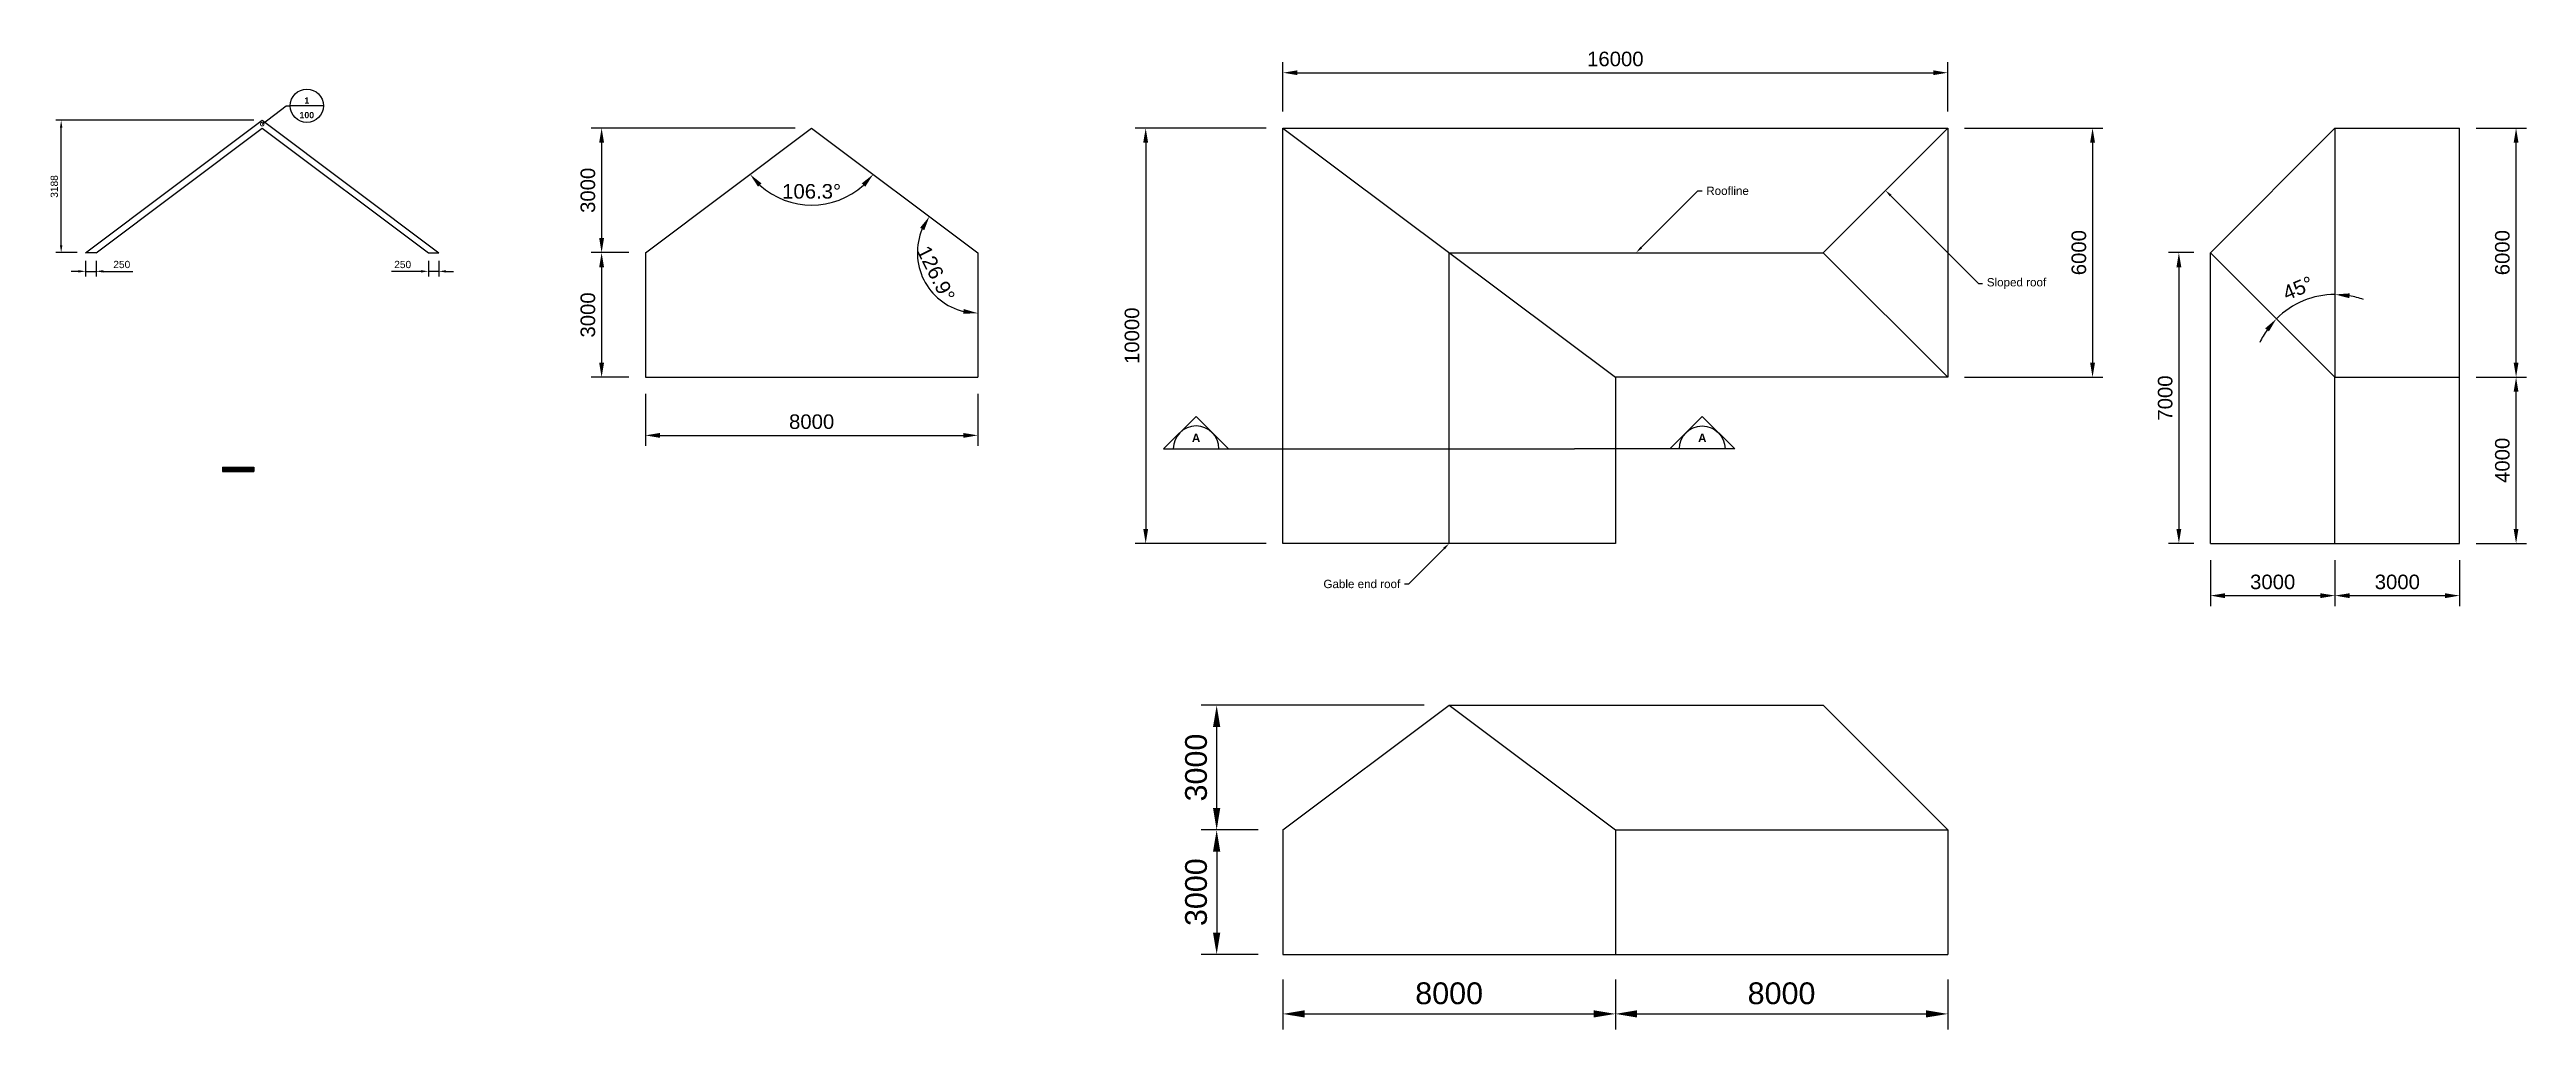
# Model space of a CAD drawing. Header units: millimetres. Extents: x -9839 to 49774, y 3421 to 27013.
import ezdxf
from ezdxf import colors
from ezdxf.entities.mleader import LeaderData, LeaderLine
from ezdxf.enums import TextEntityAlignment as Align
from ezdxf.math import Vec2, Vec3

# ---------------------------------------------------------------- set-up
doc = ezdxf.new("R2010")
doc.units = ezdxf.units.MM
doc.layers.get('defpoints').update_dxf_attribs({"color": 1})
for name, color, linetype in [('MODEL_Details', 90, 'Continuous'), ('MODEL_Dimensions', 1, 'Continuous'), ('MODEL_House', 130, 'Continuous'), ('MODEL_Sections', 20, 'Continuous'), ('MODEL_Text', 1, 'Continuous')]:
    doc.layers.add(name, color=color, linetype=linetype)
doc.styles.add('Section_MODEL_200mm', font='arialbd.ttf', dxfattribs={"height": 200})
doc.styles.get("Standard").update_dxf_attribs({"font": 'arial.ttf'})
doc.dimstyles.new('MODEL-Dims_ANNO', dxfattribs={"dimtxt": 3.5, "dimasz": 3.5, "dimexe": 2.5, "dimexo": 4, "dimgap": 1.5, "dimtad": 1, "dimdec": 0, "dimdsep": 46, "dimtxsty": 'Standard', "dimcen": 0, "dimclrd": 256, "dimclre": 256, "dimclrt": 256, "dimadec": 1, "dimazin": 2, "dimtfac": 1, "dimtdec": 0, "dimtmove": 0, "dimatfit": 3, "dimfxl": 1, "dimlwd": -1, "dimlwe": -1, "dimarcsym": 0})

# ---------------------------------------------------------------- blocks, each defined once
blk = doc.blocks.new('Section Marker')
for p, q in [((-3857, 0), (-3074, 782)), ((-3074, 782), (-2292, 0)), ((-3857, 0), (0, 0))]:
    blk.add_line(p, q)
blk.add_arc((-3074, 0), 550, 0, 180)
at = {"style": 'Section_MODEL_200mm'}
blk.add_attdef('SECTMARKER', text='', height=200, dxfattribs=at).set_placement((-3074, 263), align=Align.MIDDLE_CENTER)
blk = doc.blocks.new('_DetailCallout')
at = {"color": 0, "linetype": 'ByBlock', "lineweight": -2, "transparency": 16777216}
blk.add_line((8, 0), (-8, 0), dxfattribs=at)
blk.add_circle((0, 0), 8, dxfattribs=at)
at = {"layer": 'MODEL_Details', "color": 0, "transparency": 16777216, "style": 'Section_MODEL_200mm'}
for tag, p in [('VIEWNUMBER', (0, 1)), ('SHEETNUMBER', (0, -6))]:
    blk.add_attdef(tag, text='', height=3, dxfattribs=at).set_placement(p, align=Align.CENTER)
blk = doc.blocks.new('_DotSmall')
at = {"color": 0, "linetype": 'ByBlock', "const_width": 0.5}
blk.add_lwpolyline([(-0.0625, 0, 1), (0.0625, 0, 1)], format="xyb", close=True, dxfattribs=at)
blk = doc.blocks.new('*T5')
at = {"layer": 'MODEL_Text', "color": 0, "linetype": 'ByBlock', "lineweight": -2, "transparency": 16777216}
for p, q in [((0, 0), (750, 0)), ((0, 0), (0, -101)), ((750, 0), (750, -101)), ((0, -30), (750, -30)), ((0, -53), (750, -53)), ((0, -69), (750, -69)), ((0, -85), (750, -85)), ((0, -101), (750, -101)), ((250, -30), (250, -101)), ((500, -30), (500, -101))]:
    blk.add_line(p, q, dxfattribs=at)
at = {"layer": 'MODEL_Text', "transparency": 16777216, "attachment_point": 5}
for s, insert, char_height, width in [('Detail Name', (125, -42), 10, 240), ('Details List', (375, -15), 15, 740), ('View No.', (375, -42), 10, 240), ('Sheet No.', (625, -42), 10, 240)]:
    blk.add_mtext(s, dxfattribs=dict(at, insert=insert, char_height=char_height, width=width))
at = {"layer": 'MODEL_Text', "color": 0, "transparency": 16777216, "char_height": 4.5, "width": 240, "attachment_point": 5}
for s, insert in [('Roof Apex', (125, -61)), ('1', (375, -61)), ('100', (625, -61))]:
    blk.add_mtext(s, dxfattribs=dict(at, insert=insert))
blk = doc.blocks.new('*D6')
at = {"layer": 'defpoints', "color": 0}
for p in [(-8970, 22123), (-8720, 22123), (-8720, 21673)]:
    blk.add_point(p, dxfattribs=at)
at = {"layer": 'MODEL_Dimensions'}
for p, q in [((-9145, 21673), (-9320, 21673)), ((-8970, 21923), (-8970, 21548)), ((-8970, 21673), (-8720, 21673)), ((-8720, 21923), (-8720, 21548)), ((-8545, 21673), (-7831, 21673))]:
    blk.add_line(p, q, dxfattribs=at)
for points in [[(-9145, 21702), (-9145, 21644), (-8970, 21673)], [(-8545, 21702), (-8545, 21644), (-8720, 21673)]]:
    blk.add_solid(points, dxfattribs=at)
at = {"layer": 'MODEL_Dimensions', "insert": (-8100, 21837), "char_height": 175, "attachment_point": 5}
blk.add_mtext('250', dxfattribs=at)
blk = doc.blocks.new('*D7')
at = {"layer": 'defpoints', "color": 0}
for p in [(-720, 22123), (-470, 22123), (-720, 21673)]:
    blk.add_point(p, dxfattribs=at)
at = {"layer": 'MODEL_Dimensions'}
for p, q in [((-895, 21673), (-1609, 21673)), ((-720, 21923), (-720, 21548)), ((-470, 21673), (-720, 21673)), ((-470, 21923), (-470, 21548)), ((-295, 21673), (-120, 21673))]:
    blk.add_line(p, q, dxfattribs=at)
for points in [[(-895, 21702), (-895, 21644), (-720, 21673)], [(-295, 21702), (-295, 21644), (-470, 21673)]]:
    blk.add_solid(points, dxfattribs=at)
at = {"layer": 'MODEL_Dimensions', "insert": (-1339, 21837), "char_height": 175, "attachment_point": 5}
blk.add_mtext('250', dxfattribs=at)
blk = doc.blocks.new('*D8')
at = {"layer": 'defpoints', "color": 0}
for p in [(-9559, 25310), (-4720, 25310), (-8970, 22123)]:
    blk.add_point(p, dxfattribs=at)
at = {"layer": 'MODEL_Dimensions'}
for p, q in [((-4920, 25310), (-9684, 25310)), ((-9559, 22298), (-9559, 25135)), ((-9170, 22123), (-9684, 22123))]:
    blk.add_line(p, q, dxfattribs=at)
for points in [[(-9588, 25135), (-9530, 25135), (-9559, 25310)], [(-9588, 22298), (-9530, 22298), (-9559, 22123)]]:
    blk.add_solid(points, dxfattribs=at)
at = {"layer": 'MODEL_Dimensions', "insert": (-9724, 23716), "char_height": 175, "attachment_point": 5, "rotation": 90}
blk.add_mtext('3188', dxfattribs=at)
blk = doc.blocks.new('*D20')
at = {"layer": 'defpoints', "color": 0, "transparency": 16777216}
for p in [(35846, 26455), (19846, 25123), (35846, 25123)]:
    blk.add_point(p, dxfattribs=at)
at = {"layer": 'MODEL_Dimensions', "transparency": 16777216}
for p, q in [((19846, 25523), (19846, 26705)), ((20196, 26455), (35496, 26455)), ((35846, 25523), (35846, 26705))]:
    blk.add_line(p, q, dxfattribs=at)
for points in [[(20196, 26513), (20196, 26397), (19846, 26455)], [(35496, 26513), (35496, 26397), (35846, 26455)]]:
    blk.add_solid(points, dxfattribs=at)
at = {"layer": 'MODEL_Dimensions', "transparency": 16777216, "insert": (27846, 26784), "char_height": 350, "attachment_point": 5}
blk.add_mtext('16000', dxfattribs=at)
blk = doc.blocks.new('*D21')
at = {"layer": 'defpoints', "color": 0, "transparency": 16777216}
for p in [(19846, 25123), (16543, 15123), (19846, 15123)]:
    blk.add_point(p, dxfattribs=at)
at = {"layer": 'MODEL_Dimensions', "transparency": 16777216}
for p, q in [((19446, 25123), (16293, 25123)), ((16543, 24773), (16543, 15473)), ((19446, 15123), (16293, 15123))]:
    blk.add_line(p, q, dxfattribs=at)
for points in [[(16484, 24773), (16601, 24773), (16543, 25123)], [(16484, 15473), (16601, 15473), (16543, 15123)]]:
    blk.add_solid(points, dxfattribs=at)
at = {"layer": 'MODEL_Dimensions', "transparency": 16777216, "insert": (16214, 20123), "char_height": 350, "attachment_point": 5, "rotation": 90}
blk.add_mtext('10000', dxfattribs=at)
blk = doc.blocks.new('*D22')
at = {"layer": 'defpoints', "color": 0, "transparency": 16777216}
for p in [(35846, 25123), (35846, 19123), (39331, 19123)]:
    blk.add_point(p, dxfattribs=at)
at = {"layer": 'MODEL_Dimensions', "transparency": 16777216}
for p, q in [((36246, 25123), (39581, 25123)), ((39331, 24773), (39331, 19473)), ((36246, 19123), (39581, 19123))]:
    blk.add_line(p, q, dxfattribs=at)
for points in [[(39273, 24773), (39390, 24773), (39331, 25123)], [(39273, 19473), (39390, 19473), (39331, 19123)]]:
    blk.add_solid(points, dxfattribs=at)
at = {"layer": 'MODEL_Dimensions', "transparency": 16777216, "insert": (39003, 22123), "char_height": 350, "attachment_point": 5, "rotation": 90}
blk.add_mtext('6000', dxfattribs=at)
blk = doc.blocks.new('*D23')
at = {"layer": 'defpoints', "color": 0, "transparency": 16777216}
for p in [(42166, 22123), (41409, 15123), (42166, 15123)]:
    blk.add_point(p, dxfattribs=at)
at = {"layer": 'MODEL_Dimensions', "transparency": 16777216}
for p, q in [((41766, 22123), (41159, 22123)), ((41409, 21773), (41409, 15473)), ((41766, 15123), (41159, 15123))]:
    blk.add_line(p, q, dxfattribs=at)
for points in [[(41350, 21773), (41467, 21773), (41409, 22123)], [(41350, 15473), (41467, 15473), (41409, 15123)]]:
    blk.add_solid(points, dxfattribs=at)
at = {"layer": 'MODEL_Dimensions', "transparency": 16777216, "insert": (41080, 18623), "char_height": 350, "attachment_point": 5, "rotation": 90}
blk.add_mtext('7000', dxfattribs=at)
blk = doc.blocks.new('*D31')
at = {"layer": 'defpoints', "color": 0, "transparency": 16777216}
for p in [(19846, 5227), (27846, 5227), (27846, 3796)]:
    blk.add_point(p, dxfattribs=at)
at = {"layer": 'MODEL_Dimensions', "transparency": 16777216}
for p, q in [((19846, 4627), (19846, 3421)), ((27846, 4627), (27846, 3421)), ((20371, 3796), (27321, 3796))]:
    blk.add_line(p, q, dxfattribs=at)
for points in [[(20371, 3884), (20371, 3709), (19846, 3796)], [(27321, 3884), (27321, 3709), (27846, 3796)]]:
    blk.add_solid(points, dxfattribs=at)
at = {"layer": 'MODEL_Dimensions', "transparency": 16777216, "insert": (23846, 4289), "char_height": 525, "attachment_point": 5}
blk.add_mtext('8000', dxfattribs=at)
blk = doc.blocks.new('*D32')
at = {"layer": 'defpoints', "color": 0, "transparency": 16777216}
for p in [(27846, 5227), (35846, 5227), (35846, 3796)]:
    blk.add_point(p, dxfattribs=at)
at = {"layer": 'MODEL_Dimensions', "transparency": 16777216}
for p, q in [((27846, 4627), (27846, 3421)), ((35846, 4627), (35846, 3421)), ((28371, 3796), (35321, 3796))]:
    blk.add_line(p, q, dxfattribs=at)
for points in [[(28371, 3884), (28371, 3709), (27846, 3796)], [(35321, 3884), (35321, 3709), (35846, 3796)]]:
    blk.add_solid(points, dxfattribs=at)
at = {"layer": 'MODEL_Dimensions', "transparency": 16777216, "insert": (31846, 4289), "char_height": 525, "attachment_point": 5}
blk.add_mtext('8000', dxfattribs=at)
blk = doc.blocks.new('*D33')
at = {"layer": 'defpoints', "color": 0, "transparency": 16777216}
for p in [(19846, 8227), (18251, 5227), (19846, 5227)]:
    blk.add_point(p, dxfattribs=at)
at = {"layer": 'MODEL_Dimensions', "transparency": 16777216}
for p, q in [((19246, 8227), (17876, 8227)), ((18251, 7702), (18251, 5752)), ((19246, 5227), (17876, 5227))]:
    blk.add_line(p, q, dxfattribs=at)
for points in [[(18163, 7702), (18338, 7702), (18251, 8227)], [(18163, 5752), (18338, 5752), (18251, 5227)]]:
    blk.add_solid(points, dxfattribs=at)
at = {"layer": 'MODEL_Dimensions', "transparency": 16777216, "insert": (17757, 6727), "char_height": 525, "attachment_point": 5, "rotation": 90}
blk.add_mtext('3000', dxfattribs=at)
blk = doc.blocks.new('*D34')
at = {"layer": 'defpoints', "color": 0, "transparency": 16777216}
for p in [(18251, 11227), (23846, 11227), (19846, 8227)]:
    blk.add_point(p, dxfattribs=at)
at = {"layer": 'MODEL_Dimensions', "transparency": 16777216}
for p, q in [((23246, 11227), (17876, 11227)), ((18251, 8752), (18251, 10702)), ((19246, 8227), (17876, 8227))]:
    blk.add_line(p, q, dxfattribs=at)
for points in [[(18163, 10702), (18338, 10702), (18251, 11227)], [(18163, 8752), (18338, 8752), (18251, 8227)]]:
    blk.add_solid(points, dxfattribs=at)
at = {"layer": 'MODEL_Dimensions', "transparency": 16777216, "insert": (17757, 9727), "char_height": 525, "attachment_point": 5, "rotation": 90}
blk.add_mtext('3000', dxfattribs=at)
blk = doc.blocks.new('*D39')
at = {"layer": 'defpoints', "color": 0, "transparency": 16777216}
for p in [(42166, 15123), (45166, 15123), (45166, 13866)]:
    blk.add_point(p, dxfattribs=at)
at = {"layer": 'MODEL_Dimensions', "transparency": 16777216}
for p, q in [((42166, 14723), (42166, 13616)), ((45166, 14723), (45166, 13616)), ((42516, 13866), (44816, 13866))]:
    blk.add_line(p, q, dxfattribs=at)
for points in [[(42516, 13924), (42516, 13807), (42166, 13866)], [(44816, 13924), (44816, 13807), (45166, 13866)]]:
    blk.add_solid(points, dxfattribs=at)
at = {"layer": 'MODEL_Dimensions', "transparency": 16777216, "insert": (43666, 14194), "char_height": 350, "attachment_point": 5}
blk.add_mtext('3000', dxfattribs=at)
blk = doc.blocks.new('*D40')
at = {"layer": 'defpoints', "color": 0, "transparency": 16777216}
for p in [(45166, 15123), (48166, 15123), (48166, 13866)]:
    blk.add_point(p, dxfattribs=at)
at = {"layer": 'MODEL_Dimensions', "transparency": 16777216}
for p, q in [((45166, 14723), (45166, 13616)), ((48166, 14723), (48166, 13616)), ((45516, 13866), (47816, 13866))]:
    blk.add_line(p, q, dxfattribs=at)
for points in [[(45516, 13924), (45516, 13807), (45166, 13866)], [(47816, 13924), (47816, 13807), (48166, 13866)]]:
    blk.add_solid(points, dxfattribs=at)
at = {"layer": 'MODEL_Dimensions', "transparency": 16777216, "insert": (46666, 14194), "char_height": 350, "attachment_point": 5}
blk.add_mtext('3000', dxfattribs=at)
blk = doc.blocks.new('*D41')
at = {"layer": 'defpoints', "color": 0, "transparency": 16777216}
for p in [(48166, 19123), (49524, 19123), (48166, 15123)]:
    blk.add_point(p, dxfattribs=at)
at = {"layer": 'MODEL_Dimensions', "transparency": 16777216}
for p, q in [((48566, 19123), (49774, 19123)), ((49524, 15473), (49524, 18773)), ((48566, 15123), (49774, 15123))]:
    blk.add_line(p, q, dxfattribs=at)
for points in [[(49466, 18773), (49582, 18773), (49524, 19123)], [(49466, 15473), (49582, 15473), (49524, 15123)]]:
    blk.add_solid(points, dxfattribs=at)
at = {"layer": 'MODEL_Dimensions', "transparency": 16777216, "insert": (49195, 17123), "char_height": 350, "attachment_point": 5, "rotation": 90}
blk.add_mtext('4000', dxfattribs=at)
blk = doc.blocks.new('*D42')
at = {"layer": 'defpoints', "color": 0, "transparency": 16777216}
for p in [(48166, 25123), (49524, 25123), (48166, 19123)]:
    blk.add_point(p, dxfattribs=at)
at = {"layer": 'MODEL_Dimensions', "transparency": 16777216}
for p, q in [((48566, 25123), (49774, 25123)), ((49524, 19473), (49524, 24773)), ((48566, 19123), (49774, 19123))]:
    blk.add_line(p, q, dxfattribs=at)
for points in [[(49466, 24773), (49582, 24773), (49524, 25123)], [(49466, 19473), (49582, 19473), (49524, 19123)]]:
    blk.add_solid(points, dxfattribs=at)
at = {"layer": 'MODEL_Dimensions', "transparency": 16777216, "insert": (49195, 22123), "char_height": 350, "attachment_point": 5, "rotation": 90}
blk.add_mtext('6000', dxfattribs=at)
blk = doc.blocks.new('*D43')
at = {"layer": 'defpoints', "color": 0, "transparency": 16777216}
for p in [(45166, 25123), (42166, 22123), (44650, 21048), (45166, 19123), (45166, 19123)]:
    blk.add_point(p, dxfattribs=at)
at = {"layer": 'MODEL_Dimensions', "transparency": 16777216}
for start, end in [(90, 135), (69.85301, 79.92651), (145.07349, 155.14699)]:
    blk.add_arc((45166, 19123), 1993, start, end, dxfattribs=at)
for points in [[(45509, 21027), (45519, 21143), (45166, 21116)], [(43487, 20301), (43576, 20226), (43756, 20532)]]:
    blk.add_solid(points, dxfattribs=at)
at = {"layer": 'MODEL_Dimensions', "transparency": 16777216, "insert": (44277, 21267), "char_height": 350, "attachment_point": 5, "rotation": 22.5}
blk.add_mtext('45°', dxfattribs=at)
blk = doc.blocks.new('*D44')
at = {"layer": 'defpoints', "color": 0, "transparency": 16777216}
for p in [(4503, 19123), (12503, 19123), (12503, 17724)]:
    blk.add_point(p, dxfattribs=at)
at = {"layer": 'MODEL_Dimensions', "transparency": 16777216}
for p, q in [((4503, 18723), (4503, 17474)), ((12503, 18723), (12503, 17474)), ((4853, 17724), (12153, 17724))]:
    blk.add_line(p, q, dxfattribs=at)
for points in [[(4853, 17782), (4853, 17665), (4503, 17724)], [(12153, 17782), (12153, 17665), (12503, 17724)]]:
    blk.add_solid(points, dxfattribs=at)
at = {"layer": 'MODEL_Dimensions', "transparency": 16777216, "insert": (8503, 18052), "char_height": 350, "attachment_point": 5}
blk.add_mtext('8000', dxfattribs=at)
blk = doc.blocks.new('*D45')
at = {"layer": 'defpoints', "color": 0, "transparency": 16777216}
for p in [(4503, 22123), (3448, 19123), (4503, 19123)]:
    blk.add_point(p, dxfattribs=at)
at = {"layer": 'MODEL_Dimensions', "transparency": 16777216}
for p, q in [((4103, 22123), (3198, 22123)), ((3448, 21773), (3448, 19473)), ((4103, 19123), (3198, 19123))]:
    blk.add_line(p, q, dxfattribs=at)
for points in [[(3390, 21773), (3507, 21773), (3448, 22123)], [(3390, 19473), (3507, 19473), (3448, 19123)]]:
    blk.add_solid(points, dxfattribs=at)
at = {"layer": 'MODEL_Dimensions', "transparency": 16777216, "insert": (3119, 20623), "char_height": 350, "attachment_point": 5, "rotation": 90}
blk.add_mtext('3000', dxfattribs=at)
blk = doc.blocks.new('*D46')
at = {"layer": 'defpoints', "color": 0, "transparency": 16777216}
for p in [(8503, 25123), (3448, 22123), (4503, 22123)]:
    blk.add_point(p, dxfattribs=at)
at = {"layer": 'MODEL_Dimensions', "transparency": 16777216}
for p, q in [((8103, 25123), (3198, 25123)), ((3448, 24773), (3448, 22473)), ((4103, 22123), (3198, 22123))]:
    blk.add_line(p, q, dxfattribs=at)
for points in [[(3390, 24773), (3507, 24773), (3448, 25123)], [(3390, 22473), (3507, 22473), (3448, 22123)]]:
    blk.add_solid(points, dxfattribs=at)
at = {"layer": 'MODEL_Dimensions', "transparency": 16777216, "insert": (3119, 23623), "char_height": 350, "attachment_point": 5, "rotation": 90}
blk.add_mtext('3000', dxfattribs=at)
blk = doc.blocks.new('*D47')
at = {"layer": 'defpoints', "color": 0, "transparency": 16777216}
for p in [(8503, 25123), (12503, 22123), (12503, 22123), (11054, 21985), (12503, 19123)]:
    blk.add_point(p, dxfattribs=at)
at = {"layer": 'MODEL_Dimensions', "transparency": 16777216}
blk.add_arc((12503, 22123), 1456, 156.93556, 256.19454, dxfattribs=at)
for points in [[(11113, 22722), (11214, 22664), (11338, 22996)], [(12163, 20766), (12149, 20651), (12503, 20666)]]:
    blk.add_solid(points, dxfattribs=at)
at = {"layer": 'MODEL_Dimensions', "transparency": 16777216, "insert": (11495, 21618), "char_height": 350, "attachment_point": 5, "rotation": 296.56505}
blk.add_mtext('126.9°', dxfattribs=at)
blk = doc.blocks.new('*D48')
at = {"layer": 'defpoints', "color": 0, "transparency": 16777216}
for p in [(8503, 25123), (8503, 25123), (7939, 23356), (4503, 22123), (12503, 22123)]:
    blk.add_point(p, dxfattribs=at)
at = {"layer": 'MODEL_Dimensions', "transparency": 16777216}
blk.add_arc((8503, 25123), 1855, 227.69778, 312.30222, dxfattribs=at)
for points in [[(7212, 23712), (7298, 23790), (7019, 24010)], [(9708, 23790), (9795, 23712), (9987, 24010)]]:
    blk.add_solid(points, dxfattribs=at)
at = {"layer": 'MODEL_Dimensions', "transparency": 16777216, "insert": (8503, 23597), "char_height": 350, "attachment_point": 5}
blk.add_mtext('106.3°', dxfattribs=at)

msp = doc.modelspace()

# ---------------------------------------------------------------- linework, layer by layer
at = {"layer": 'MODEL_Details'}
for p, q in [((-8969.9, 22122.6), (-4719.9, 25310.1)), ((-8719.9, 22122.6), (-4719.9, 25122.6)), ((-4719.9, 25310.1), (-469.9, 22122.6)), ((-4719.9, 25122.6), (-719.9, 22122.6)), ((-8719.9, 22122.6), (-8969.9, 22122.6)), ((-719.9, 22122.6), (-469.9, 22122.6))]:
    msp.add_line(p, q, dxfattribs=at)
at = {"layer": 'MODEL_House'}
for p, q in [((19846.2, 15122.6), (19846.2, 25122.6)), ((19846.2, 25122.6), (35846.2, 25122.6)), ((19846.2, 25122.6), (27846.2, 19122.6)), ((32846.2, 22122.6), (35846.2, 25122.6)), ((35846.2, 25122.6), (35846.2, 19122.6)), ((45165.7, 25122.6), (42165.7, 22122.6)), ((45165.7, 25122.6), (48165.7, 25122.6)), ((45165.7, 25122.6), (45165.7, 19122.6)), ((48165.7, 15122.6), (48165.7, 25122.6)), ((23846.2, 15122.6), (23846.2, 22122.6)), ((23846.2, 22122.6), (32846.2, 22122.6)), ((32846.2, 22122.6), (35846.2, 19122.6)), ((42165.7, 15122.6), (42165.7, 22122.6)), ((42165.7, 22122.6), (45165.7, 19122.6)), ((35846.2, 19122.6), (27846.2, 19122.6)), ((27846.2, 19122.6), (27846.2, 15122.6)), ((45165.7, 19122.6), (48165.7, 19122.6)), ((45165.7, 15122.6), (45165.7, 19122.6)), ((27846.2, 15122.6), (19846.2, 15122.6)), ((42165.7, 15122.6), (48165.7, 15122.6)), ((19846.2, 8227), (23846.2, 11227)), ((23846.2, 11227), (32846.2, 11227)), ((23846.2, 11227), (27846.2, 8227)), ((32846.2, 11227), (35846.2, 8227)), ((19846.2, 8227), (19846.2, 5227)), ((27846.2, 8227), (27846.2, 5227)), ((27846.2, 8227), (35846.2, 8227)), ((35846.2, 8227), (35846.2, 5227)), ((19846.2, 5227), (35846.2, 5227))]:
    msp.add_line(p, q, dxfattribs=at)
at = {"layer": 'MODEL_Sections'}
for p, q in [((4503.2, 22122.6), (8503.2, 25122.6)), ((8503.2, 25122.6), (12503.2, 22122.6)), ((4503.2, 22122.6), (4503.2, 19122.6)), ((12503.2, 22122.6), (12503.2, 19122.6)), ((4503.2, 19122.6), (12503.2, 19122.6)), ((20829.6, 17400.2), (26862.7, 17400.2))]:
    msp.add_line(p, q, dxfattribs=at)

# ---------------------------------------------------------------- block references
msp.add_blockref('*T5', (-5672.3, 16957))
msp.add_blockref('Section Marker', (20829.6, 17400.2), dxfattribs=at).add_auto_attribs({'SECTMARKER': 'A'})
ref = msp.add_blockref('Section Marker', (26862.7, 17400.2), dxfattribs=dict(at, xscale=-1))
ref.add_attrib('SECTMARKER', 'A', dxfattribs={"layer": '0', "height": 200, "style": 'Section_MODEL_200mm'}).set_placement((29938.1, 17662.8), align=Align.MIDDLE_CENTER)

# ---------------------------------------------------------------- dimensions: what is measured, and where the dimension line sits
at = {"layer": 'MODEL_Dimensions'}
for base, p1, p2, picture, middle in [((35846.2, 26454.9), (19846.2, 25122.6), (35846.2, 25122.6), '*D20', (27846.2, 26783.6)), ((-8719.9, 21672.8), (-8969.9, 22122.6), (-8719.9, 22122.6), '*D6', (-8100.4, 21837.1)), ((-719.9, 21672.8), (-469.9, 22122.6), (-719.9, 22122.6), '*D7', (-1339.5, 21837.1)), ((12503.2, 17723.7), (4503.2, 19122.6), (12503.2, 19122.6), '*D44', (8503.2, 18052.4)), ((45165.7, 13865.6), (42165.7, 15122.6), (45165.7, 15122.6), '*D39', (43665.7, 14194.4)), ((48165.7, 13865.6), (45165.7, 15122.6), (48165.7, 15122.6), '*D40', (46665.7, 14194.4)), ((27846.2, 3796.4), (19846.2, 5227), (27846.2, 5227), '*D31', (23846.2, 4289.5)), ((35846.2, 3796.4), (27846.2, 5227), (35846.2, 5227), '*D32', (31846.2, 4289.5))]:
    dim = msp.add_linear_dim(base=base, p1=p1, p2=p2, dimstyle='MODEL-Dims_ANNO', dxfattribs=at)
    dim.commit()
    dim.dimension.update_dxf_attribs({"geometry": picture, "text_midpoint": middle})
for base, p1, p2, picture, middle in [((-9559.2549841, 25310.0744156), (-8969.9392474, 22122.5744156), (-4719.9392474, 25310.0744156), '*D8', (-9723.6649431, 23716.3244156)), ((3448.2, 22122.6), (8503.2, 25122.6), (4503.2, 22122.6), '*D46', (3119.4, 23622.6)), ((16542.7, 15122.6), (19846.2, 25122.6), (19846.2, 15122.6), '*D21', (16214, 20122.6)), ((49524, 25122.6), (48165.7, 19122.6), (48165.7, 25122.6), '*D42', (49195.3, 22122.6)), ((3448.2, 19122.6), (4503.2, 22122.6), (4503.2, 19122.6), '*D45', (3119.4, 20622.6)), ((41408.8, 15122.6), (42165.7, 22122.6), (42165.7, 15122.6), '*D23', (41080.1, 18622.6)), ((49524, 19122.6), (48165.7, 15122.6), (48165.7, 19122.6), '*D41', (49195.3, 17122.6)), ((18250.7, 11227), (19846.2, 8227), (23846.2, 11227), '*D34', (17757.5, 9727)), ((18250.7, 5227), (19846.2, 8227), (19846.2, 5227), '*D33', (17757.5, 6727))]:
    dim = msp.add_linear_dim(base=base, p1=p1, p2=p2, angle=90, dimstyle='MODEL-Dims_ANNO', dxfattribs=at)
    dim.commit()
    dim.dimension.update_dxf_attribs({"geometry": picture, "text_midpoint": middle})
for base, line1, line2, picture, middle in [((7938.9, 23355.7), ((8503.2, 25122.6), (12503.2, 22122.6)), ((4503.2, 22122.6), (8503.2, 25122.6)), '*D48', (8503.2, 23596.6)), ((11053.6, 21985), ((8503.2, 25122.6), (12503.2, 22122.6)), ((12503.2, 22122.6), (12503.2, 19122.6)), '*D47', (11494.8, 21618.4)), ((44649.8, 21047.9), ((42165.7, 22122.6), (45165.7, 19122.6)), ((45165.7, 25122.6), (45165.7, 19122.6)), '*D43', (44277.4, 21267.2))]:
    dim = msp.add_angular_dim_2l(base=base, line1=line1, line2=line2, dimstyle='MODEL-Dims_ANNO', override={"dimscale": 0}, dxfattribs=at)
    dim.commit()
    dim.dimension.update_dxf_attribs({"geometry": picture, "text_midpoint": middle})
dim = msp.add_linear_dim(base=(39331.3, 19122.6), p1=(35846.2, 25122.6), p2=(35846.2, 19122.6), angle=90, dimstyle='MODEL-Dims_ANNO', dxfattribs=at)
dim.commit()
dim.dimension.update_dxf_attribs({"geometry": '*D22', "text_midpoint": (39331.3, 22122.6), "dimtype": 160})

# ---------------------------------------------------------------- leaders
at = {"layer": 'MODEL_Details'}
ml = msp.add_multileader_block('Standard', dxfattribs=at)
ml.set_content('_DetailCallout', color=256, scale=50)
ml.set_attribute('VIEWNUMBER', '1', width=0)
ml.set_attribute('SHEETNUMBER', '100', width=0)
ml.set_leader_properties(color=256, linetype='ByLayer', lineweight=-1)
ml.set_arrow_properties(name='DOTSMALL')
ml.build(insert=Vec2(0, 0))
ml.multileader.update_dxf_attribs({"dogleg_length": 2, "arrow_head_size": 175, "scale": 50})
ctx = ml.context
ctx.base_point, ctx.scale, ctx.char_height, ctx.arrow_head_size, ctx.landing_gap_size, ctx.plane_origin = Vec3(-4046.6, 25659.7), 50, 200, 175, 100, Vec3(-4719.9, 25216.3)
notes = []
notes.append((ctx, [(0, (1, 1, 0), (-4146.6, 25659.7), (1, 0), 100, [(0, [(-4719.9, 25216.3)], 0, [])])]))
ctx.block.insert = Vec3(-3646.6, 25659.7)
at = {"layer": 'MODEL_Text'}
ml = msp.add_multileader_mtext('Standard', dxfattribs=at)
ml.set_content('Roofline', color=256)
ml.set_leader_properties(color=256, linetype='ByLayer', lineweight=-1)
ml.build(insert=Vec2(0, 0))
ml.multileader.update_dxf_attribs({"dogleg_length": 2, "arrow_head_size": 175, "scale": 50})
ctx = ml.context
ctx.base_point, ctx.scale, ctx.char_height, ctx.arrow_head_size, ctx.landing_gap_size, ctx.plane_origin = Vec3(29934.6, 23611), 50, 200, 175, 100, Vec3(28346.2, 22122.6)
notes.append((ctx, [(0, (1, 1, 0), (29834.6, 23611), (1, 0), 100, [(0, [(28346.2, 22122.6)], 0, [])])]))
ctx.mtext.insert, ctx.mtext.flow_direction = Vec3(30034.6, 23712.7), 5
ml = msp.add_multileader_mtext('Standard', dxfattribs=at)
ml.set_content('Sloped roof', color=256)
ml.set_leader_properties(color=256, linetype='ByLayer', lineweight=-1)
ml.build(insert=Vec2(0, 0))
ml.multileader.update_dxf_attribs({"dogleg_length": 2, "arrow_head_size": 175, "scale": 50})
ctx = ml.context
ctx.base_point, ctx.scale, ctx.char_height, ctx.arrow_head_size, ctx.landing_gap_size, ctx.plane_origin = Vec3(36685.9, 21382.8), 50, 200, 175, 100, Vec3(34346.2, 23622.6)
notes.append((ctx, [(0, (1, 1, 0), (36585.9, 21382.8), (1, 0), 100, [(0, [(34346.2, 23622.6)], 0, [])])]))
ctx.mtext.insert, ctx.mtext.flow_direction = Vec3(36785.9, 21510.6), 5
ml = msp.add_multileader_mtext('Standard', dxfattribs=at)
ml.set_content('Gable end roof', color=256)
ml.set_leader_properties(color=256, linetype='ByLayer', lineweight=-1)
ml.build(insert=Vec2(0, 0))
ml.multileader.update_dxf_attribs({"dogleg_length": 2, "arrow_head_size": 175, "scale": 50})
ctx = ml.context
ctx.base_point, ctx.scale, ctx.char_height, ctx.arrow_head_size, ctx.landing_gap_size, ctx.plane_origin = Vec3(20725.5, 14145.2), 50, 200, 175, 100, Vec3(23846.2, 15122.6)
ctx.text_align_type = 2
notes.append((ctx, [(0, (1, 1, 0), (22868.8, 14145.2), (-1, 0), 100, [(0, [(23846.2, 15122.6)], 0, [])])]))
ctx.mtext.insert, ctx.mtext.alignment, ctx.mtext.flow_direction = Vec3(22668.8, 14246.9), 3, 5
for ctx, leaders in notes:
    for number, flags, end, landing, length, lines in leaders:
        leader = LeaderData()
        leader.index, (leader.has_last_leader_line, leader.has_dogleg_vector, leader.attachment_direction) = number, flags
        leader.last_leader_point, leader.dogleg_vector, leader.dogleg_length = Vec3(end), Vec3(landing), length
        for number, points, colour, breaks in lines:
            line = LeaderLine()
            line.index, line.vertices, line.color, line.breaks = number, Vec3.list(points), colors.encode_raw_color(colour), breaks
            leader.lines.append(line)
        ctx.leaders.append(leader)

doc.saveas('drawing.dxf')
